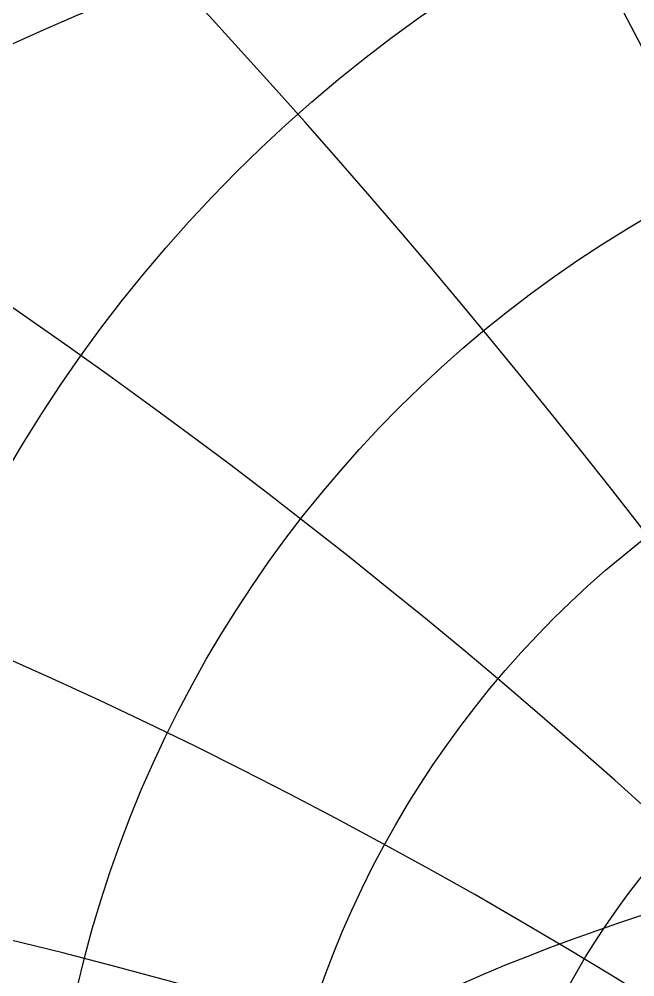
# Model space of a CAD drawing. Header units: millimetres. Extents: x -69 to 69, y -69 to 71.
# Drawn here: x -18.29 to -9.15, y 26.97 to 41.2 of the extents above; entities that cross this region are included whole.
import ezdxf

# ---------------------------------------------------------------- set-up
doc = ezdxf.new("R2010")
doc.units = ezdxf.units.MM
for name, color, linetype in [('CUT_OUTER', 1, 'Continuous'), ('ENGRAVE', 7, 'Continuous'), ('ENGRAVE_FINE', 8, 'Continuous')]:
    doc.layers.add(name, color=color, linetype=linetype)

msp = doc.modelspace()

# ---------------------------------------------------------------- linework, layer by layer
at = {"layer": 'CUT_OUTER'}
msp.add_arc((-0.0002, -0.0002), 69.3899, 142.382592, 87.802904, dxfattribs=at)
at = {"layer": 'ENGRAVE'}
for centre, radius in [((0, 0), 68.4), ((0, 28.8432), 33.3517), ((0, 26.8182), 28.9689), ((0, 25.1801), 24.9848), ((0, 23.8544), 21.312), ((0, 0), 44.7739), ((0, 22.7867), 17.8831), ((0, 21.9369), 14.645), ((0, 21.2755), 11.5541), ((0, 0), 29.3085)]:
    msp.add_circle(centre, radius, dxfattribs=at)
for centre, radius, start, end in [((0, 31.3587), 38.2501, 111.49393, 68.50607), ((0, 34.5126), 43.8255, 148.80664, 31.19336), ((0, 38.5209), 50.3089, 170.13999, 9.86001), ((0, 43.7121), 58.0444, 186.805648, 353.194352)]:
    msp.add_arc(centre, radius, start, end, dxfattribs=at)
at = {"layer": 'ENGRAVE_FINE'}
for centre, radius, start, end in [((-339.0394, -39.6126), 344.2696, 3.796918, 18.104908), ((-339.0394, -39.6126), 344.2696, 3.796918, 18.104908), ((-164.2491, -39.6126), 174.7903, 7.643853, 36.432876), ((-164.2491, -39.6126), 174.7903, 7.643853, 36.432876), ((-103.5451, -39.6126), 119.5636, 11.59326, 55.206839), ((-103.5451, -39.6126), 119.5636, 11.59326, 55.206839), ((103.5451, -39.6126), 119.5636, 124.793161, 168.40674), ((103.5451, -39.6126), 119.5636, 124.793161, 168.40674), ((-71.2452, -39.6126), 93.004, 15.702685, 74.635415), ((-71.2452, -39.6126), 93.004, 15.702685, 74.635415), ((71.2452, -39.6126), 93.004, 105.364585, 164.297315), ((71.2452, -39.6126), 93.004, 105.364585, 164.297315), ((-50.1629, -39.6126), 78.0396, 20.037916, 94.860474), ((-50.1629, -39.6126), 78.0396, 20.037916, 94.860474), ((50.1629, -39.6126), 78.0396, 85.139526, 159.962084), ((50.1629, -39.6126), 78.0396, 85.139526, 159.962084), ((-34.515, -39.6126), 69.0301, 24.676911, 113.452999), ((-34.515, -39.6126), 69.0301, 24.676911, 113.452999), ((34.515, -39.6126), 69.0301, 66.547001, 155.323089), ((34.515, -39.6126), 69.0301, 66.547001, 155.323089)]:
    msp.add_arc(centre, radius, start, end, dxfattribs=at)

doc.saveas('drawing.dxf')
